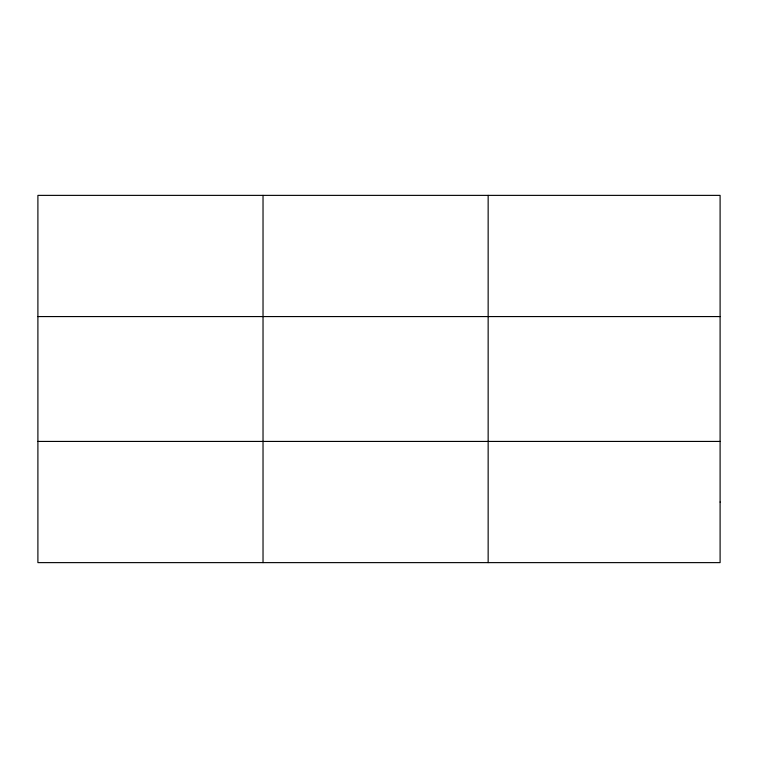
<?xml version="1.0" encoding="UTF-8"?>
<svg xmlns="http://www.w3.org/2000/svg" width="758" height="758" viewBox="0 0 758 758"><rect width="100%" height="100%" fill="white"/><g stroke="black" fill="none" stroke-linecap="round" stroke-linejoin="round"><path stroke-width="1.14" d="M263.026 195.374L263.026 562.625M488.152 195.374L488.152 562.625M37.9 316.569L720.1 316.569M37.9 441.431L720.1 441.431M720.1 502.033L720.1 562.625L37.9 562.625L37.9 195.374L720.1 195.374L720.1 502.033"/></g></svg>
